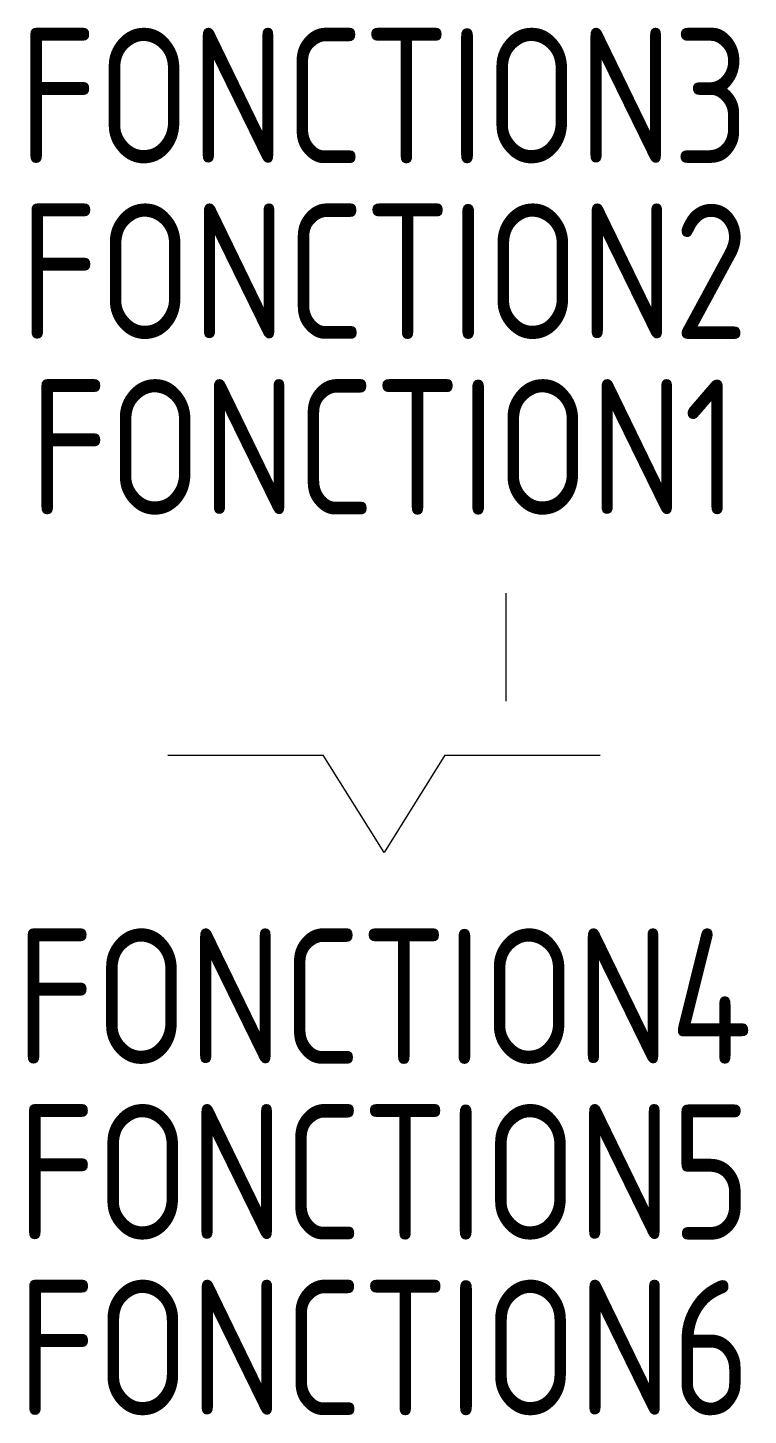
# Model space of a CAD drawing. Header units: millimetres. Extents: x -2.6 to 10.7, y -12.2 to 13.5.
import ezdxf
from ezdxf.enums import TextEntityAlignment as Align

# ---------------------------------------------------------------- set-up
doc = ezdxf.new("R2010")
doc.units = ezdxf.units.MM
for name, color, linetype in [('SYMB_FIL', 3, 'Continuous'), ('SYMB_FIL_FIN', 1, 'Continuous'), ('SYMB_TXT_NOM', 3, 'Continuous')]:
    doc.layers.add(name, color=color, linetype=linetype)
doc.styles.add('NET2_5', font='isocp.shx', dxfattribs={"width": 0.9, "height": 2.5})

msp = doc.modelspace()

# ---------------------------------------------------------------- linework, layer by layer
at = {"layer": 'SYMB_FIL'}
msp.add_line((6.25, 3), (6.25, 1), dxfattribs=at)
at = {"layer": 'SYMB_FIL_FIN'}
for p, q in [((0, 0), (2.875, 0)), ((4, -1.8), (2.875, 0)), ((5.125, 0), (4, -1.8)), ((5.125, 0), (8, 0))]:
    msp.add_line(p, q, dxfattribs=at)

# ---------------------------------------------------------------- texts
at = {"layer": 'SYMB_TXT_NOM', "style": 'NET2_5', "width": 0.9, "flags": 8}
for tag, p in [('FONCTION3', (4, 10.95)), ('FONCTION2', (4, 7.7)), ('FONCTION1', (4, 4.45)), ('FONCTION4', (4, -5.711)), ('FONCTION5', (4, -8.961)), ('FONCTION6', (4, -12.211))]:
    msp.add_attdef(tag, text='', height=2.5, dxfattribs=at).set_placement(p, align=Align.CENTER)

doc.saveas('drawing.dxf')
